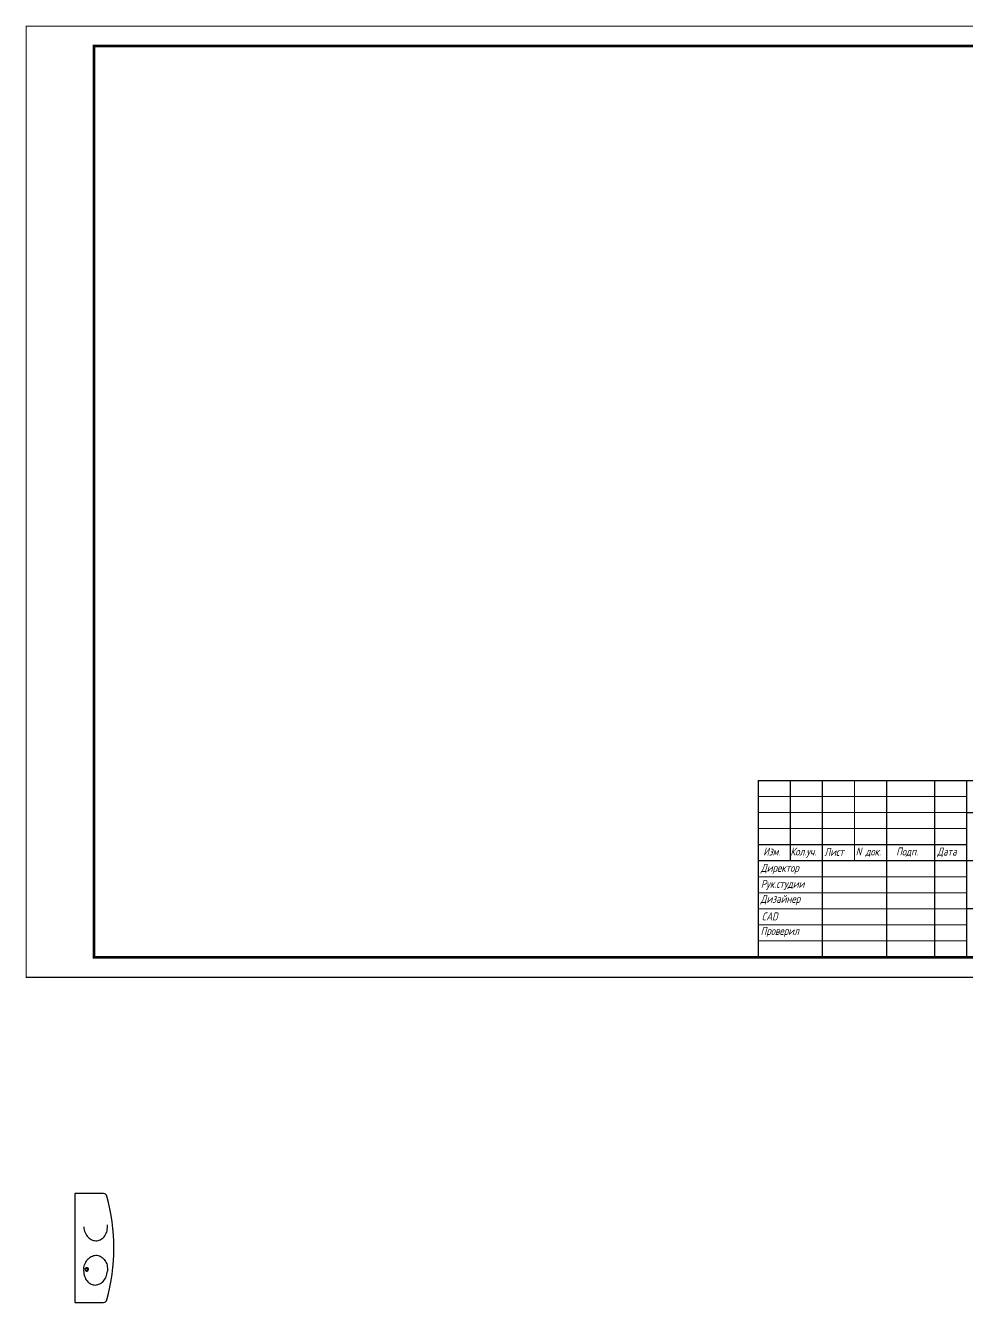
# Model space of a CAD drawing. Header units: millimetres. Extents: x 653176 to 972033, y 753746 to 925850.
# Drawn here: x 765542 to 780245, y 775161 to 795099 of the extents above; entities that cross this region are included whole.
import ezdxf

# ---------------------------------------------------------------- set-up
doc = ezdxf.new("R2010")
doc.units = ezdxf.units.MM
doc.header["$LTSCALE"] = 10
doc.layers.get('0').update_dxf_attribs({"color": 65, "lineweight": 25})
doc.layers.add('AL', color=7, linetype='Continuous', lineweight=30)
doc.layers.add('stamp', color=253, linetype='Continuous', lineweight=18)
doc.styles.add('ГОСТ тип А', font='gost_a.shx', dxfattribs={"oblique": 15, "height": 125})

msp = doc.modelspace()

# ---------------------------------------------------------------- linework, layer by layer
msp.add_lwpolyline([(766760.6, 775160.7, 0.3588191), (766809.6, 775201.2, 0.1376768), (766809.6, 776820.3, 0.3588191), (766760.6, 776860.7), (766714.1, 776860.7), (766311.1, 776860.7), (766311.1, 775160.7), (766714.1, 775160.7)], format="xyb", close=True)
for points in [[(766450.1, 776340.1, 0.0801669), (766472.6, 776250.6, 0.0889227), (766518.5, 776181, 0.1049567), (766585.3, 776135.3, 0.1200112), (766655.4, 776124.5, 0.1200112)], [(766655.4, 776124.5, 0.1200112), (766722.7, 776147.2, 0.1049567), (766780.6, 776203.6, 0.0889227), (766813.9, 776280.1, 0.0801669), (766820.7, 776372.1, 0.0801669)], [(766450.1, 775681.4, -0.0801669), (766472.6, 775770.9, -0.0889227), (766518.5, 775840.5, -0.1049567), (766585.3, 775886.2, -0.1200112), (766655.4, 775897, -0.1200112)], [(766655.4, 775897, -0.1200112), (766722.7, 775874.3, -0.1049567), (766780.6, 775817.8, -0.0889227), (766813.9, 775741.4, -0.0801669), (766820.7, 775649.4, -0.0801669)], [(766450.1, 775681.4, 0.0801669), (766456.9, 775589.3, 0.0889227), (766490.2, 775512.9, 0.1049567), (766548.1, 775456.4, 0.1200112), (766615.4, 775433.7, 0.1200112)], [(766615.4, 775433.7, 0.1200112), (766685.6, 775444.5, 0.1049567), (766752.3, 775490.3, 0.0889227), (766798.2, 775559.8, 0.0801669), (766820.7, 775649.4, 0.0801669)]]:
    msp.add_lwpolyline(points, format="xyb")
for radius, start, end in [(27.8, 175.06241, 355.06241), (27.8, 355.06241, 175.06241), (16.7, 175.06241, 355.06241), (16.7, 355.06241, 175.06241)]:
    msp.add_arc((766496.4, 775677.4), radius, start, end)
at = {"layer": 'AL', "color": 7, "const_width": 20}
msp.add_lwpolyline([(765551.8, 795089.1), (786551.8, 795089.1), (786551.8, 780239.1), (765551.8, 780239.1), (765551.8, 795089.1)], dxfattribs=at)
for points in [[(766601.8, 794789.1), (786251.8, 794789.1), (786251.8, 780539.1), (766601.8, 780539.1)], [(766611.8, 794779.1), (786241.8, 794779.1), (786241.8, 780549.1), (766611.8, 780549.1)], [(766621.8, 794769.1), (786231.8, 794769.1), (786231.8, 780559.1), (766621.8, 780559.1)]]:
    msp.add_lwpolyline(points, close=True, dxfattribs=at)
at = {"layer": 'stamp'}
for p, q in [((780231.8, 783059.1), (776981.8, 783059.1)), ((780231.8, 782809.1), (776981.8, 782809.1)), ((780231.8, 782559.1), (776981.8, 782559.1)), ((780231.8, 781809.1), (776981.8, 781809.1)), ((780231.8, 781559.1), (776981.8, 781559.1)), ((780231.8, 781309.1), (776981.8, 781309.1)), ((780231.8, 781059.1), (776981.8, 781059.1)), ((780231.8, 780809.1), (776981.8, 780809.1))]:
    msp.add_line(p, q, dxfattribs=at)
msp.add_lwpolyline([(786231.8, 783309.1, 20, 20, 0), (776981.8, 783309.1, 20, 20, 0), (776981.8, 780559.1, 0, 0, 0)], format="xyseb", dxfattribs=at)
at = {"layer": 'stamp', "const_width": 20}
for points in [[(777481.8, 783309.1), (777481.8, 782059.1)], [(777981.8, 783309.1), (777981.8, 780559.1)], [(778481.8, 783309.1), (778481.8, 782059.1)], [(778981.8, 783309.1), (778981.8, 780559.1)], [(779731.8, 783309.1), (779731.8, 780559.1)], [(780231.8, 783309.1), (780231.8, 780559.1)], [(786231.8, 782809.1), (780231.8, 782809.1)], [(780231.8, 782309.1), (776981.8, 782309.1)], [(786231.8, 782059.1), (776981.8, 782059.1)], [(786231.8, 781309.1), (780231.8, 781309.1)]]:
    msp.add_lwpolyline(points, dxfattribs=at)

# ---------------------------------------------------------------- texts
at = {"layer": 'stamp', "style": 'ГОСТ тип А', "oblique": 15}
for s, p in [('Изм.', (777056.8, 782139.1)), ('Кол.уч.', (777481.3, 782139.1)), ('Лист', (778010.5, 782133)), ('N док.', (778500.9, 782139.1)), ('Подп.', (779131.8, 782139.1)), ('Дата', (779772.4, 782139.1)), ('Директор', (777020.9, 781884.1)), ('Рук.студии', (777020.9, 781634.1)), ('Дизайнер', (777016.7, 781399.7)), ('CAD', (777031.5, 781125.8)), ('Проверил', (777016.7, 780899.7))]:
    msp.add_text(s, height=125, dxfattribs=at).set_placement(p)

doc.saveas('drawing.dxf')
